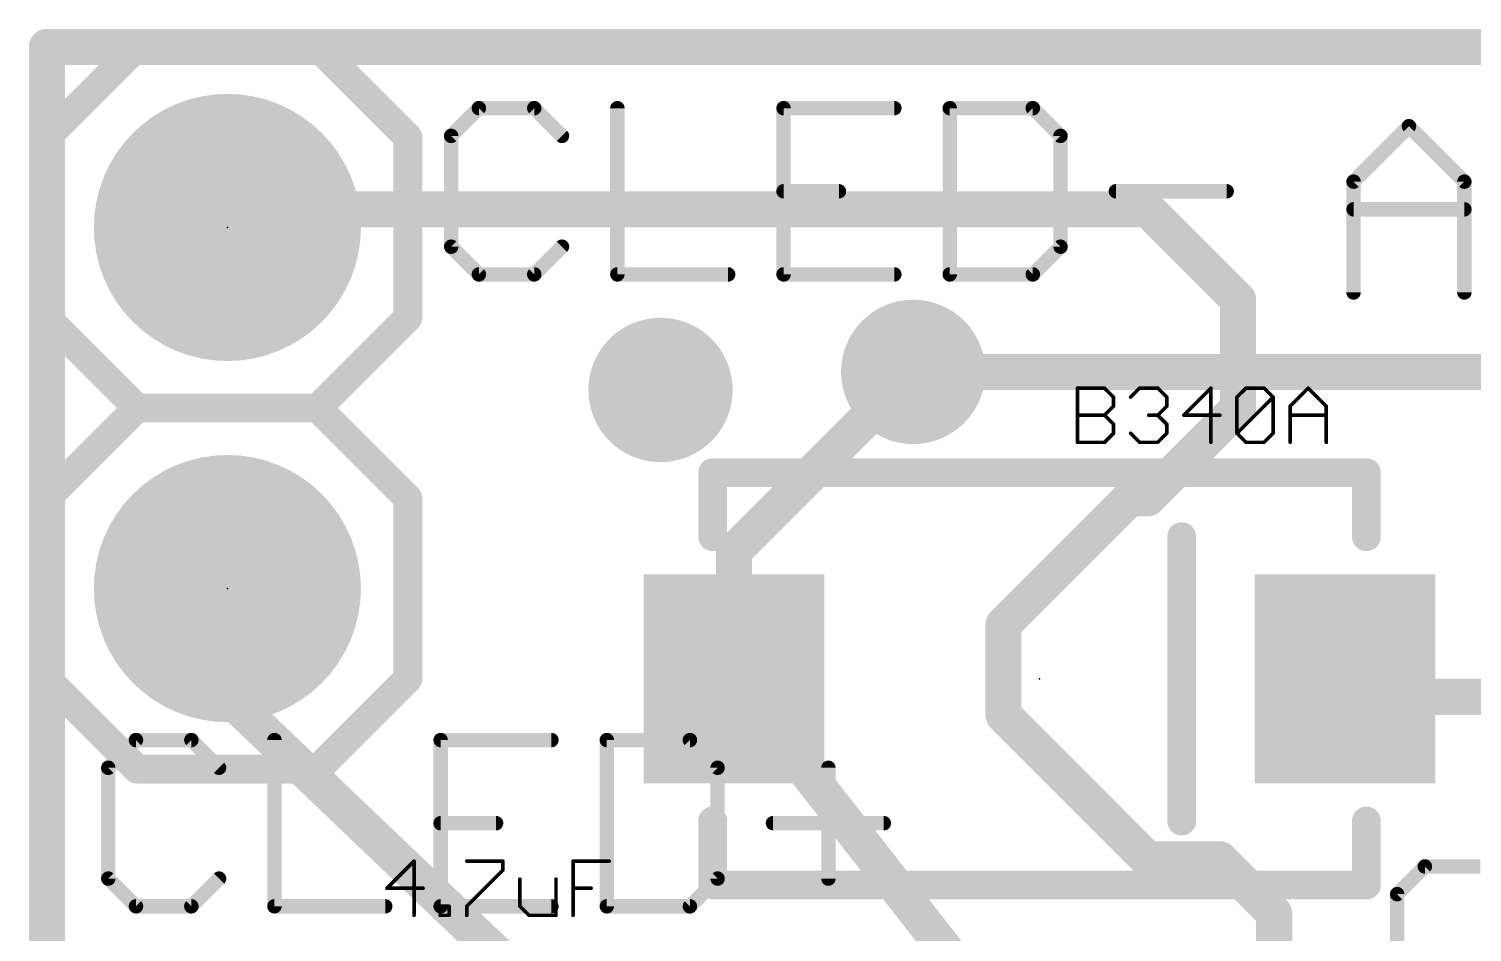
# Model space of a CAD drawing. Extents: x -15 to 92, y -11 to 29.
# Drawn here: x -0.13 to 10.03, y 22.98 to 29.34 of the extents above; entities that cross this region are included whole.
import ezdxf

# ---------------------------------------------------------------- set-up
doc = ezdxf.new("R2010")
doc.units = 0
for name, color, linetype in [('1', 22, 'CONTINUOUS'), ('16', 175, 'CONTINUOUS'), ('17', 82, 'CONTINUOUS'), ('18', 82, 'CONTINUOUS'), ('20', 7, 'CONTINUOUS'), ('21', 253, 'CONTINUOUS'), ('23', 7, 'CONTINUOUS'), ('27', 253, 'CONTINUOUS'), ('51', 253, 'CONTINUOUS')]:
    doc.layers.add(name, color=color, linetype=linetype)

# ---------------------------------------------------------------- blocks, each defined once
blk = doc.blocks.new('RECT')
blk.add_solid([(-0.5, -0.5), (0.5, -0.5), (-0.5, 0.5), (0.5, 0.5)])
blk = doc.blocks.new('ROUNDP')
at = {"const_width": 0.5}
blk.add_lwpolyline([(0, -0.25, 1), (0, 0.25, 1), (0, -0.25)], format="xyb", dxfattribs=at)
blk = doc.blocks.new('ROUNDV')
at = {"const_width": 0.5}
blk.add_lwpolyline([(0, -0.25, 1), (0, 0.25, 1), (0, -0.25)], format="xyb", dxfattribs=at)

msp = doc.modelspace()

# ---------------------------------------------------------------- linework, layer by layer
at = {"layer": '1', "const_width": 0.254}
for points in [[(0, 0), (0, 29.21)], [(0, 29.21), (46.99, 29.21)], [(1.27, 27.94), (1.397, 28.067)], [(1.397, 28.067), (7.747, 28.067)], [(7.747, 28.067), (8.382, 27.432)], [(8.382, 27.432), (8.382, 26.67)], [(6.096, 26.924), (4.835, 25.663)], [(8.382, 26.67), (7.747, 26.035)], [(7.62, 26.035), (6.731, 25.146)], [(7.747, 26.035), (7.62, 26.035)], [(4.835, 25.663), (4.835, 24.765)], [(1.27, 24.641), (1.27, 25.4)], [(6.731, 25.146), (6.731, 24.511)], [(4.835, 24.765), (6.74, 22.3251)], [(9.262, 24.638), (9.135, 24.765)], [(4.067, 21.971), (1.27, 24.641)], [(9.262, 24.638), (10.16, 24.638)], [(6.731, 24.511), (7.747, 23.495)], [(7.747, 23.495), (8.255, 23.495)], [(8.255, 23.495), (8.636, 23.114)], [(8.636, 23.114), (8.636, 22.3211)]]:
    msp.add_lwpolyline(points, dxfattribs=at)
at = {"layer": '1', "const_width": 0.127}
for points in [[(0.0635, 29.21, 1), (-0.0635, 29.21)], [(0, 29.2735, 1), (0, 29.1465)], [(1.397, 28.1305, 1), (1.397, 28.0035)], [(1.4419, 28.0221, 1), (1.3521, 28.1119)], [(7.7919, 28.1119, 1), (7.7021, 28.0221)], [(7.747, 28.0035, 1), (7.747, 28.1305)], [(1.2251, 27.9849, 1), (1.3149, 27.8951)], [(8.4455, 27.432, 1), (8.3185, 27.432)], [(8.3371, 27.3871, 1), (8.4269, 27.4769)], [(6.1409, 26.8791, 1), (6.0511, 26.9689)], [(8.3185, 26.67, 1), (8.4455, 26.67)], [(8.4269, 26.6251, 1), (8.3371, 26.7149)], [(7.62, 26.0985, 1), (7.62, 25.9715)], [(7.6649, 25.9901, 1), (7.5751, 26.0799)], [(7.7021, 26.0799, 1), (7.7919, 25.9901)], [(7.747, 25.9715, 1), (7.747, 26.0985)], [(4.8985, 25.663, 1), (4.7715, 25.663)], [(4.7901, 25.7079, 1), (4.8799, 25.6181)], [(1.3335, 25.4, 1), (1.2065, 25.4)], [(6.7945, 25.146, 1), (6.6675, 25.146)], [(6.6861, 25.1909, 1), (6.7759, 25.1011)], [(4.8851, 24.8041, 1), (4.7849, 24.7259)], [(9.1799, 24.8099, 1), (9.0901, 24.7201)], [(4.7715, 24.765, 1), (4.8985, 24.765)], [(1.2065, 24.641, 1), (1.3335, 24.641)], [(1.3138, 24.6869, 1), (1.2262, 24.5951)], [(9.262, 24.7015, 1), (9.262, 24.5745)], [(9.2171, 24.5931, 1), (9.3069, 24.6829)], [(6.7759, 24.5559, 1), (6.6861, 24.4661)], [(6.6675, 24.511, 1), (6.7945, 24.511)], [(7.747, 23.5585, 1), (7.747, 23.4315)], [(7.7021, 23.4501, 1), (7.7919, 23.5399)], [(8.2999, 23.5399, 1), (8.2101, 23.4501)], [(8.255, 23.4315, 1), (8.255, 23.5585)], [(8.6995, 23.114, 1), (8.5725, 23.114)], [(8.5911, 23.0691, 1), (8.6809, 23.1589)]]:
    msp.add_lwpolyline(points, format="xyb", dxfattribs=at)
at = {"layer": '16', "const_width": 0.254}
for points in [[(0, 0), (0, 29.21)], [(0, 29.21), (46.99, 29.21)], [(11.176, 26.924), (6.096, 26.924)]]:
    msp.add_lwpolyline(points, dxfattribs=at)
at = {"layer": '16', "const_width": 0.127}
for points in [[(0.0635, 29.21, 1), (-0.0635, 29.21)], [(0, 29.2735, 1), (0, 29.1465)], [(6.096, 26.9875, 1), (6.096, 26.8605)]]:
    msp.add_lwpolyline(points, format="xyb", dxfattribs=at)
at = {"layer": '20', "const_width": 0.2032}
for points in [[(46.99, 29.21), (0, 29.21)], [(0, 29.21), (0, 0)]]:
    msp.add_lwpolyline(points, dxfattribs=at)
at = {"layer": '20', "const_width": 0.1016}
for points in [[(0, 29.2608, 1), (0, 29.1592)], [(0.0508, 29.21, 1), (-0.0508, 29.21)]]:
    msp.add_lwpolyline(points, format="xyb", dxfattribs=at)
at = {"layer": '21'}
for points, const_width in [([(0.635, 29.21), (0, 28.575)], 0.2032), ([(1.905, 29.21), (0.635, 29.21)], 0.2032), ([(2.54, 28.575), (1.905, 29.21)], 0.2032), ([(3.0397, 28.7792), (2.8448, 28.5843)], 0.1016), ([(3.4295, 28.7792), (3.0397, 28.7792)], 0.1016), ([(3.6244, 28.5843), (3.4295, 28.7792)], 0.1016), ([(4.0142, 28.7792), (4.0142, 27.6098)], 0.1016), ([(5.9632, 28.7792), (5.1836, 28.7792)], 0.1016), ([(5.1836, 28.7792), (5.1836, 27.6098)], 0.1016), ([(6.353, 28.7792), (6.353, 27.6098)], 0.1016), ([(6.9377, 28.7792), (6.353, 28.7792)], 0.1016), ([(7.1326, 28.5843), (6.9377, 28.7792)], 0.1016), ([(0, 28.575), (0, 27.305)], 0.2032), ([(2.54, 27.305), (2.54, 28.575)], 0.2032), ([(9.1948, 28.2624), (9.5846, 28.6522)], 0.1016), ([(9.5846, 28.6522), (9.9744, 28.2624)], 0.1016), ([(2.8448, 28.5843), (2.8448, 27.8047)], 0.1016), ([(7.1326, 27.8047), (7.1326, 28.5843)], 0.1016), ([(5.1836, 28.1945), (5.5734, 28.1945)], 0.1016), ([(7.5224, 28.1945), (8.302, 28.1945)], 0.1016), ([(9.1948, 27.4828), (9.1948, 28.2624)], 0.1016), ([(9.9744, 28.2624), (9.9744, 27.4828)], 0.1016), ([(9.1948, 28.0675), (9.9744, 28.0675)], 0.1016), ([(2.8448, 27.8047), (3.0397, 27.6098)], 0.1016), ([(3.4295, 27.6098), (3.6244, 27.8047)], 0.1016), ([(6.9377, 27.6098), (7.1326, 27.8047)], 0.1016), ([(3.0397, 27.6098), (3.4295, 27.6098)], 0.1016), ([(4.0142, 27.6098), (4.7938, 27.6098)], 0.1016), ([(5.1836, 27.6098), (5.9632, 27.6098)], 0.1016), ([(6.353, 27.6098), (6.9377, 27.6098)], 0.1016), ([(0, 27.305), (0.635, 26.67)], 0.2032), ([(1.905, 26.67), (2.54, 27.305)], 0.2032), ([(0.635, 26.67), (0, 26.035)], 0.2032), ([(1.905, 26.67), (0.635, 26.67)], 0.2032), ([(0.635, 26.67), (1.905, 26.67)], 0.2032), ([(2.54, 26.035), (1.905, 26.67)], 0.2032), ([(4.685, 25.765), (4.685, 26.215)], 0.2032), ([(4.685, 26.215), (9.285, 26.215)], 0.2032), ([(9.285, 26.215), (9.285, 25.765)], 0.2032), ([(0, 26.035), (0, 24.765)], 0.2032), ([(2.54, 24.765), (2.54, 26.035)], 0.2032), ([(7.985, 25.765), (7.985, 23.765)], 0.2032), ([(0, 24.765), (0.635, 24.13)], 0.2032), ([(1.905, 24.13), (2.54, 24.765)], 0.2032), ([(0.6267, 24.3342), (0.4318, 24.1393)], 0.1016), ([(1.0165, 24.3342), (0.6267, 24.3342)], 0.1016), ([(1.2114, 24.1393), (1.0165, 24.3342)], 0.1016), ([(1.6012, 24.3342), (1.6012, 23.1648)], 0.1016), ([(3.5502, 24.3342), (2.7706, 24.3342)], 0.1016), ([(2.7706, 24.3342), (2.7706, 23.1648)], 0.1016), ([(3.94, 24.3342), (3.94, 23.1648)], 0.1016), ([(4.5247, 24.3342), (3.94, 24.3342)], 0.1016), ([(4.7196, 24.1393), (4.5247, 24.3342)], 0.1016), ([(0.4318, 24.1393), (0.4318, 23.3597)], 0.1016), ([(0.635, 24.13), (1.905, 24.13)], 0.2032), ([(4.7196, 23.3597), (4.7196, 24.1393)], 0.1016), ([(5.4992, 24.1393), (5.4992, 23.3597)], 0.1016), ([(2.7706, 23.7495), (3.1604, 23.7495)], 0.1016), ([(4.685, 23.315), (4.685, 23.765)], 0.2032), ([(5.1094, 23.7495), (5.889, 23.7495)], 0.1016), ([(9.285, 23.765), (9.285, 23.315)], 0.2032), ([(9.6963, 23.4452), (9.5014, 23.2503)], 0.1016), ([(10.0861, 23.4452), (9.6963, 23.4452)], 0.1016), ([(0.4318, 23.3597), (0.6267, 23.1648)], 0.1016), ([(1.0165, 23.1648), (1.2114, 23.3597)], 0.1016), ([(4.5247, 23.1648), (4.7196, 23.3597)], 0.1016), ([(9.285, 23.315), (4.685, 23.315)], 0.2032), ([(9.5014, 23.2503), (9.5014, 22.4707)], 0.1016), ([(0.6267, 23.1648), (1.0165, 23.1648)], 0.1016), ([(1.6012, 23.1648), (2.3808, 23.1648)], 0.1016), ([(2.7706, 23.1648), (3.5502, 23.1648)], 0.1016), ([(3.94, 23.1648), (4.5247, 23.1648)], 0.1016)]:
    msp.add_lwpolyline(points, dxfattribs=dict(at, const_width=const_width))
for points, const_width in [([(0.635, 29.2608, 1), (0.635, 29.1592)], 0.1016), ([(0.6709, 29.1741, 1), (0.5991, 29.2459)], 0.1016), ([(1.9409, 29.2459, 1), (1.8691, 29.1741)], 0.1016), ([(1.905, 29.1592, 1), (1.905, 29.2608)], 0.1016), ([(3.0397, 28.8046, 1), (3.0397, 28.7538)], 0.0508), ([(3.0577, 28.7612, 1), (3.0217, 28.7972)], 0.0508), ([(3.4475, 28.7972, 1), (3.4115, 28.7612)], 0.0508), ([(3.4295, 28.7538, 1), (3.4295, 28.8046)], 0.0508), ([(4.0396, 28.7792, 1), (3.9888, 28.7792)], 0.0508), ([(5.1836, 28.8046, 1), (5.1836, 28.7538)], 0.0508), ([(5.209, 28.7792, 1), (5.1582, 28.7792)], 0.0508), ([(5.9632, 28.7538, 1), (5.9632, 28.8046)], 0.0508), ([(6.3784, 28.7792, 1), (6.3276, 28.7792)], 0.0508), ([(6.353, 28.8046, 1), (6.353, 28.7538)], 0.0508), ([(6.9556, 28.7972, 1), (6.9197, 28.7612)], 0.0508), ([(6.9377, 28.7538, 1), (6.9377, 28.8046)], 0.0508), ([(0.0508, 28.575, 1), (-0.0508, 28.575)], 0.1016), ([(-0.0359, 28.6109, 1), (0.0359, 28.5391)], 0.1016), ([(2.5908, 28.575, 1), (2.4892, 28.575)], 0.1016), ([(2.5041, 28.5391, 1), (2.5759, 28.6109)], 0.1016), ([(9.6026, 28.6702, 1), (9.5666, 28.6342)], 0.0508), ([(9.6026, 28.6342, 1), (9.5666, 28.6702)], 0.0508), ([(2.8268, 28.6023, 1), (2.8628, 28.5663)], 0.0508), ([(2.8702, 28.5843, 1), (2.8194, 28.5843)], 0.0508), ([(3.6064, 28.5663, 1), (3.6424, 28.6023)], 0.0508), ([(7.158, 28.5843, 1), (7.1072, 28.5843)], 0.0508), ([(7.1146, 28.5663, 1), (7.1505, 28.6023)], 0.0508), ([(5.1836, 28.2199, 1), (5.1836, 28.1691)], 0.0508), ([(5.5734, 28.1691, 1), (5.5734, 28.2199)], 0.0508), ([(7.5224, 28.2199, 1), (7.5224, 28.1691)], 0.0508), ([(8.302, 28.1691, 1), (8.302, 28.2199)], 0.0508), ([(9.1768, 28.2804, 1), (9.2128, 28.2444)], 0.0508), ([(9.2202, 28.2624, 1), (9.1694, 28.2624)], 0.0508), ([(9.9998, 28.2624, 1), (9.949, 28.2624)], 0.0508), ([(9.9564, 28.2444, 1), (9.9924, 28.2804)], 0.0508), ([(9.1948, 28.0929, 1), (9.1948, 28.0421)], 0.0508), ([(9.9744, 28.0421, 1), (9.9744, 28.0929)], 0.0508), ([(2.8628, 27.8227, 1), (2.8268, 27.7867)], 0.0508), ([(2.8194, 27.8047, 1), (2.8702, 27.8047)], 0.0508), ([(3.6424, 27.7867, 1), (3.6064, 27.8227)], 0.0508), ([(7.1072, 27.8047, 1), (7.158, 27.8047)], 0.0508), ([(7.1505, 27.7867, 1), (7.1146, 27.8227)], 0.0508), ([(3.0397, 27.6352, 1), (3.0397, 27.5844)], 0.0508), ([(3.0217, 27.5918, 1), (3.0577, 27.6278)], 0.0508), ([(3.4115, 27.6278, 1), (3.4475, 27.5918)], 0.0508), ([(3.4295, 27.5844, 1), (3.4295, 27.6352)], 0.0508), ([(4.0142, 27.6352, 1), (4.0142, 27.5844)], 0.0508), ([(3.9888, 27.6098, 1), (4.0396, 27.6098)], 0.0508), ([(4.7938, 27.5844, 1), (4.7938, 27.6352)], 0.0508), ([(5.1836, 27.6352, 1), (5.1836, 27.5844)], 0.0508), ([(5.1582, 27.6098, 1), (5.209, 27.6098)], 0.0508), ([(5.9632, 27.5844, 1), (5.9632, 27.6352)], 0.0508), ([(6.353, 27.6352, 1), (6.353, 27.5844)], 0.0508), ([(6.3276, 27.6098, 1), (6.3784, 27.6098)], 0.0508), ([(6.9197, 27.6278, 1), (6.9556, 27.5918)], 0.0508), ([(6.9377, 27.5844, 1), (6.9377, 27.6352)], 0.0508), ([(9.1694, 27.4828, 1), (9.2202, 27.4828)], 0.0508), ([(9.949, 27.4828, 1), (9.9998, 27.4828)], 0.0508), ([(0.0359, 27.3409, 1), (-0.0359, 27.2691)], 0.1016), ([(-0.0508, 27.305, 1), (0.0508, 27.305)], 0.1016), ([(2.4892, 27.305, 1), (2.5908, 27.305)], 0.1016), ([(2.5759, 27.2691, 1), (2.5041, 27.3409)], 0.1016), ([(0.635, 26.7208, 1), (0.635, 26.6192)], 0.1016), ([(0.635, 26.7208, 1), (0.635, 26.6192)], 0.1016), ([(0.6709, 26.6341, 1), (0.5991, 26.7059)], 0.1016), ([(0.5991, 26.6341, 1), (0.6709, 26.7059)], 0.1016), ([(1.9409, 26.7059, 1), (1.8691, 26.6341)], 0.1016), ([(1.8691, 26.7059, 1), (1.9409, 26.6341)], 0.1016), ([(1.905, 26.6192, 1), (1.905, 26.7208)], 0.1016), ([(1.905, 26.6192, 1), (1.905, 26.7208)], 0.1016), ([(4.7358, 26.215, 1), (4.6342, 26.215)], 0.1016), ([(4.685, 26.2658, 1), (4.685, 26.1642)], 0.1016), ([(9.3358, 26.215, 1), (9.2342, 26.215)], 0.1016), ([(9.285, 26.1642, 1), (9.285, 26.2658)], 0.1016), ([(0.0508, 26.035, 1), (-0.0508, 26.035)], 0.1016), ([(-0.0359, 26.0709, 1), (0.0359, 25.9991)], 0.1016), ([(2.5908, 26.035, 1), (2.4892, 26.035)], 0.1016), ([(2.5041, 25.9991, 1), (2.5759, 26.0709)], 0.1016), ([(4.6342, 25.765, 1), (4.7358, 25.765)], 0.1016), ([(8.0358, 25.765, 1), (7.9342, 25.765)], 0.1016), ([(9.2342, 25.765, 1), (9.3358, 25.765)], 0.1016), ([(0.0359, 24.8009, 1), (-0.0359, 24.7291)], 0.1016), ([(-0.0508, 24.765, 1), (0.0508, 24.765)], 0.1016), ([(2.4892, 24.765, 1), (2.5908, 24.765)], 0.1016), ([(2.5759, 24.7291, 1), (2.5041, 24.8009)], 0.1016), ([(0.6267, 24.3596, 1), (0.6267, 24.3088)], 0.0508), ([(0.6447, 24.3162, 1), (0.6087, 24.3522)], 0.0508), ([(1.0345, 24.3522, 1), (0.9985, 24.3162)], 0.0508), ([(1.0165, 24.3088, 1), (1.0165, 24.3596)], 0.0508), ([(1.6266, 24.3342, 1), (1.5758, 24.3342)], 0.0508), ([(2.7706, 24.3596, 1), (2.7706, 24.3088)], 0.0508), ([(2.796, 24.3342, 1), (2.7452, 24.3342)], 0.0508), ([(3.5502, 24.3088, 1), (3.5502, 24.3596)], 0.0508), ([(3.9654, 24.3342, 1), (3.9146, 24.3342)], 0.0508), ([(3.94, 24.3596, 1), (3.94, 24.3088)], 0.0508), ([(4.5426, 24.3522, 1), (4.5067, 24.3162)], 0.0508), ([(4.5247, 24.3088, 1), (4.5247, 24.3596)], 0.0508), ([(0.4138, 24.1573, 1), (0.4498, 24.1213)], 0.0508), ([(0.4572, 24.1393, 1), (0.4064, 24.1393)], 0.0508), ([(0.635, 24.1808, 1), (0.635, 24.0792)], 0.1016), ([(0.5991, 24.0941, 1), (0.6709, 24.1659)], 0.1016), ([(1.1934, 24.1213, 1), (1.2294, 24.1573)], 0.0508), ([(1.8691, 24.1659, 1), (1.9409, 24.0941)], 0.1016), ([(1.905, 24.0792, 1), (1.905, 24.1808)], 0.1016), ([(4.745, 24.1393, 1), (4.6942, 24.1393)], 0.0508), ([(4.7016, 24.1213, 1), (4.7375, 24.1573)], 0.0508), ([(5.5246, 24.1393, 1), (5.4738, 24.1393)], 0.0508), ([(2.7706, 23.7749, 1), (2.7706, 23.7241)], 0.0508), ([(3.1604, 23.7241, 1), (3.1604, 23.7749)], 0.0508), ([(4.7358, 23.765, 1), (4.6342, 23.765)], 0.1016), ([(5.1094, 23.7749, 1), (5.1094, 23.7241)], 0.0508), ([(5.889, 23.7241, 1), (5.889, 23.7749)], 0.0508), ([(7.9342, 23.765, 1), (8.0358, 23.765)], 0.1016), ([(9.3358, 23.765, 1), (9.2342, 23.765)], 0.1016), ([(9.6963, 23.4706, 1), (9.6963, 23.4198)], 0.0508), ([(9.7143, 23.4272, 1), (9.6783, 23.4632)], 0.0508), ([(0.4498, 23.3777, 1), (0.4138, 23.3417)], 0.0508), ([(0.4064, 23.3597, 1), (0.4572, 23.3597)], 0.0508), ([(1.2294, 23.3417, 1), (1.1934, 23.3777)], 0.0508), ([(4.685, 23.3658, 1), (4.685, 23.2642)], 0.1016), ([(4.6342, 23.315, 1), (4.7358, 23.315)], 0.1016), ([(4.6942, 23.3597, 1), (4.745, 23.3597)], 0.0508), ([(4.7375, 23.3417, 1), (4.7016, 23.3777)], 0.0508), ([(5.4738, 23.3597, 1), (5.5246, 23.3597)], 0.0508), ([(9.2342, 23.315, 1), (9.3358, 23.315)], 0.1016), ([(9.285, 23.2642, 1), (9.285, 23.3658)], 0.1016), ([(9.4834, 23.2683, 1), (9.5194, 23.2323)], 0.0508), ([(9.5268, 23.2503, 1), (9.476, 23.2503)], 0.0508), ([(0.6267, 23.1902, 1), (0.6267, 23.1394)], 0.0508), ([(0.6087, 23.1468, 1), (0.6447, 23.1828)], 0.0508), ([(0.9985, 23.1828, 1), (1.0345, 23.1468)], 0.0508), ([(1.0165, 23.1394, 1), (1.0165, 23.1902)], 0.0508), ([(1.6012, 23.1902, 1), (1.6012, 23.1394)], 0.0508), ([(1.5758, 23.1648, 1), (1.6266, 23.1648)], 0.0508), ([(2.3808, 23.1394, 1), (2.3808, 23.1902)], 0.0508), ([(2.7706, 23.1902, 1), (2.7706, 23.1394)], 0.0508), ([(2.7452, 23.1648, 1), (2.796, 23.1648)], 0.0508), ([(3.5502, 23.1394, 1), (3.5502, 23.1902)], 0.0508), ([(3.94, 23.1902, 1), (3.94, 23.1394)], 0.0508), ([(3.9146, 23.1648, 1), (3.9654, 23.1648)], 0.0508), ([(4.5067, 23.1828, 1), (4.5426, 23.1468)], 0.0508), ([(4.5247, 23.1394, 1), (4.5247, 23.1902)], 0.0508)]:
    msp.add_lwpolyline(points, format="xyb", dxfattribs=dict(at, const_width=const_width))
at = {"layer": '23'}
for p in [(1.27, 27.94), (1.27, 25.4), (6.985, 24.765)]:
    msp.add_point(p, dxfattribs=at)
at = {"layer": '27', "const_width": 0.0127}
for points in [[(7.2517, 26.8164, 1), (7.2517, 26.8037)], [(7.2581, 26.81, 1), (7.2454, 26.81)], [(7.4469, 26.8145, 1), (7.4379, 26.8055)], [(7.4424, 26.8037, 1), (7.4424, 26.8164)], [(7.6895, 26.8164, 1), (7.6895, 26.8037)], [(7.6939, 26.8055, 1), (7.685, 26.8145)], [(7.8211, 26.8145, 1), (7.8121, 26.8055)], [(7.8166, 26.8037, 1), (7.8166, 26.8164)], [(8.1971, 26.81, 1), (8.1844, 26.81)], [(8.1953, 26.8055, 1), (8.1863, 26.8145)], [(8.4379, 26.8164, 1), (8.4379, 26.8037)], [(8.4424, 26.8055, 1), (8.4334, 26.8145)], [(8.5695, 26.8145, 1), (8.5605, 26.8055)], [(8.565, 26.8037, 1), (8.565, 26.8164)], [(8.8801, 26.8145, 1), (8.8711, 26.8055)], [(8.8801, 26.8055, 1), (8.8711, 26.8145)], [(7.5123, 26.7465, 1), (7.4996, 26.7465)], [(7.5014, 26.742, 1), (7.5104, 26.751)], [(7.6214, 26.751, 1), (7.6304, 26.742)], [(7.8865, 26.7465, 1), (7.8738, 26.7465)], [(7.8756, 26.742, 1), (7.8846, 26.751)], [(8.3698, 26.751, 1), (8.3788, 26.742)], [(8.3807, 26.7465, 1), (8.368, 26.7465)], [(8.6349, 26.7465, 1), (8.6222, 26.7465)], [(8.633, 26.742, 1), (8.624, 26.751)], [(8.624, 26.742, 1), (8.633, 26.751)], [(7.2517, 26.6257, 1), (7.2517, 26.613)], [(7.4469, 26.6239, 1), (7.4379, 26.6149)], [(7.4379, 26.6239, 1), (7.4469, 26.6149)], [(7.4424, 26.613, 1), (7.4424, 26.6257)], [(7.4996, 26.6829, 1), (7.5123, 26.6829)], [(7.5104, 26.6784, 1), (7.5014, 26.6874)], [(7.753, 26.6257, 1), (7.753, 26.613)], [(7.8211, 26.6239, 1), (7.8121, 26.6149)], [(7.8121, 26.6239, 1), (7.8211, 26.6149)], [(7.8166, 26.613, 1), (7.8166, 26.6257)], [(7.8738, 26.6829, 1), (7.8865, 26.6829)], [(7.8846, 26.6784, 1), (7.8756, 26.6874)], [(8.0001, 26.6257, 1), (8.0001, 26.613)], [(7.9956, 26.6239, 1), (8.0046, 26.6149)], [(8.2543, 26.613, 1), (8.2543, 26.6257)], [(8.744, 26.6874, 1), (8.753, 26.6784)], [(8.7485, 26.6257, 1), (8.7485, 26.613)], [(8.7549, 26.6829, 1), (8.7422, 26.6829)], [(9.0091, 26.6829, 1), (8.9964, 26.6829)], [(8.9983, 26.6784, 1), (9.0072, 26.6874)], [(9.0027, 26.613, 1), (9.0027, 26.6257)], [(7.5123, 26.5558, 1), (7.4996, 26.5558)], [(7.5014, 26.5513, 1), (7.5104, 26.5603)], [(7.8865, 26.5558, 1), (7.8738, 26.5558)], [(7.8756, 26.5513, 1), (7.8846, 26.5603)], [(7.2517, 26.4351, 1), (7.2517, 26.4224)], [(7.2454, 26.4287, 1), (7.2581, 26.4287)], [(7.4379, 26.4332, 1), (7.4469, 26.4242)], [(7.4424, 26.4224, 1), (7.4424, 26.4351)], [(7.4996, 26.4923, 1), (7.5123, 26.4923)], [(7.5104, 26.4878, 1), (7.5014, 26.4967)], [(7.6304, 26.4967, 1), (7.6214, 26.4878)], [(7.6895, 26.4351, 1), (7.6895, 26.4224)], [(7.685, 26.4242, 1), (7.6939, 26.4332)], [(7.8121, 26.4332, 1), (7.8211, 26.4242)], [(7.8166, 26.4224, 1), (7.8166, 26.4351)], [(7.8738, 26.4923, 1), (7.8865, 26.4923)], [(7.8846, 26.4878, 1), (7.8756, 26.4967)], [(8.1844, 26.4287, 1), (8.1971, 26.4287)], [(8.3788, 26.4967, 1), (8.3698, 26.4878)], [(8.3698, 26.4967, 1), (8.3788, 26.4878)], [(8.368, 26.4923, 1), (8.3807, 26.4923)], [(8.4379, 26.4351, 1), (8.4379, 26.4224)], [(8.4334, 26.4242, 1), (8.4424, 26.4332)], [(8.5605, 26.4332, 1), (8.5695, 26.4242)], [(8.565, 26.4224, 1), (8.565, 26.4351)], [(8.6222, 26.4923, 1), (8.6349, 26.4923)], [(8.633, 26.4878, 1), (8.624, 26.4967)], [(8.7422, 26.4287, 1), (8.7549, 26.4287)], [(8.9964, 26.4287, 1), (9.0091, 26.4287)], [(2.5898, 23.4826, 1), (2.5771, 23.4826)], [(2.5879, 23.4781, 1), (2.5789, 23.4871)], [(2.9541, 23.489, 1), (2.9541, 23.4763)], [(3.2146, 23.4826, 1), (3.2019, 23.4826)], [(3.2083, 23.4763, 1), (3.2083, 23.489)], [(3.7088, 23.4826, 1), (3.6961, 23.4826)], [(3.7025, 23.489, 1), (3.7025, 23.4763)], [(3.9567, 23.4763, 1), (3.9567, 23.489)], [(3.2019, 23.4191, 1), (3.2146, 23.4191)], [(3.2128, 23.4146, 1), (3.2038, 23.4236)], [(3.3346, 23.3555, 1), (3.3219, 23.3555)], [(3.5888, 23.3555, 1), (3.5761, 23.3555)], [(2.3928, 23.2983, 1), (2.3928, 23.2856)], [(2.3883, 23.2965, 1), (2.3973, 23.2875)], [(2.647, 23.2856, 1), (2.647, 23.2983)], [(3.7025, 23.2983, 1), (3.7025, 23.2856)], [(3.8296, 23.2856, 1), (3.8296, 23.2983)], [(2.7733, 23.1649, 1), (2.7606, 23.1649)], [(2.767, 23.1712, 1), (2.767, 23.1585)], [(2.8369, 23.1649, 1), (2.8242, 23.1649)], [(2.8305, 23.1585, 1), (2.8305, 23.1712)], [(2.9604, 23.1649, 1), (2.9477, 23.1649)], [(2.9496, 23.1693, 1), (2.9586, 23.1604)], [(3.3219, 23.1649, 1), (3.3346, 23.1649)], [(3.3328, 23.1693, 1), (3.3238, 23.1604)], [(2.5771, 23.1013, 1), (2.5898, 23.1013)], [(2.767, 23.1077, 1), (2.767, 23.095)], [(2.7606, 23.1013, 1), (2.7733, 23.1013)], [(2.8242, 23.1013, 1), (2.8369, 23.1013)], [(2.8305, 23.095, 1), (2.8305, 23.1077)], [(2.9477, 23.1013, 1), (2.9604, 23.1013)], [(3.3918, 23.1077, 1), (3.3918, 23.095)], [(3.3873, 23.0968, 1), (3.3963, 23.1058)], [(3.5761, 23.1013, 1), (3.5888, 23.1013)], [(3.5825, 23.095, 1), (3.5825, 23.1077)], [(3.6961, 23.1013, 1), (3.7088, 23.1013)]]:
    msp.add_lwpolyline(points, format="xyb", dxfattribs=at)
at = {"layer": '27', "const_width": 0.0254}
for points in [[(7.2517, 26.4287), (7.2517, 26.81)], [(7.2517, 26.81), (7.4424, 26.81)], [(7.4424, 26.81), (7.5059, 26.7465)], [(7.6259, 26.7465), (7.6895, 26.81)], [(7.6895, 26.81), (7.8166, 26.81)], [(7.8166, 26.81), (7.8801, 26.7465)], [(8.1908, 26.81), (8.0001, 26.6194)], [(8.1908, 26.4287), (8.1908, 26.81)], [(8.3743, 26.7465), (8.4379, 26.81)], [(8.4379, 26.81), (8.565, 26.81)], [(8.565, 26.81), (8.6285, 26.7465)], [(8.7485, 26.6829), (8.8756, 26.81)], [(8.8756, 26.81), (9.0027, 26.6829)], [(7.5059, 26.7465), (7.5059, 26.6829)], [(7.8801, 26.7465), (7.8801, 26.6829)], [(8.3743, 26.4923), (8.3743, 26.7465)], [(8.3743, 26.4923), (8.6285, 26.7465)], [(8.6285, 26.7465), (8.6285, 26.4923)], [(7.2517, 26.6194), (7.4424, 26.6194)], [(7.5059, 26.6829), (7.4424, 26.6194)], [(7.4424, 26.6194), (7.5059, 26.5558)], [(7.8166, 26.6194), (7.753, 26.6194)], [(7.8801, 26.6829), (7.8166, 26.6194)], [(7.8166, 26.6194), (7.8801, 26.5558)], [(8.0001, 26.6194), (8.2543, 26.6194)], [(8.7485, 26.4287), (8.7485, 26.6829)], [(8.7485, 26.6194), (9.0027, 26.6194)], [(9.0027, 26.6829), (9.0027, 26.4287)], [(7.5059, 26.5558), (7.5059, 26.4923)], [(7.8801, 26.5558), (7.8801, 26.4923)], [(7.4424, 26.4287), (7.2517, 26.4287)], [(7.5059, 26.4923), (7.4424, 26.4287)], [(7.6895, 26.4287), (7.6259, 26.4923)], [(7.8166, 26.4287), (7.6895, 26.4287)], [(7.8801, 26.4923), (7.8166, 26.4287)], [(8.4379, 26.4287), (8.3743, 26.4923)], [(8.565, 26.4287), (8.4379, 26.4287)], [(8.6285, 26.4923), (8.565, 26.4287)], [(2.5834, 23.4826), (2.3928, 23.292)], [(2.5834, 23.1013), (2.5834, 23.4826)], [(2.9541, 23.4826), (3.2083, 23.4826)], [(3.2083, 23.4826), (3.2083, 23.4191)], [(3.7025, 23.1013), (3.7025, 23.4826)], [(3.7025, 23.4826), (3.9567, 23.4826)], [(3.2083, 23.4191), (2.9541, 23.1649)], [(3.3283, 23.3555), (3.3283, 23.1649)], [(3.5825, 23.1013), (3.5825, 23.3555)], [(2.3928, 23.292), (2.647, 23.292)], [(3.7025, 23.292), (3.8296, 23.292)], [(2.767, 23.1013), (2.767, 23.1649)], [(2.767, 23.1649), (2.8305, 23.1649)], [(2.8305, 23.1649), (2.8305, 23.1013)], [(2.9541, 23.1649), (2.9541, 23.1013)], [(3.3283, 23.1649), (3.3918, 23.1013)], [(2.8305, 23.1013), (2.767, 23.1013)], [(3.3918, 23.1013), (3.5825, 23.1013)]]:
    msp.add_lwpolyline(points, dxfattribs=at)

# ---------------------------------------------------------------- block references
at = {"layer": '1', "xscale": 1.27, "yscale": 1.47, "rotation": 180}
msp.add_blockref('RECT', (4.835, 24.765), dxfattribs=at)
at = {"layer": '1', "xscale": 1.27, "yscale": 1.47}
msp.add_blockref('RECT', (9.135, 24.765), dxfattribs=at)
at = {"layer": '17', "xscale": 1.8796, "yscale": 1.8796, "rotation": 90}
for p in [(1.27, 27.94), (1.27, 27.94), (1.27, 25.4), (1.27, 25.4)]:
    msp.add_blockref('ROUNDP', p, dxfattribs=at)
at = {"layer": '18', "xscale": 1.016, "yscale": 1.016}
for p in [(6.096, 26.924), (6.096, 26.924), (4.318, 26.797), (4.318, 26.797)]:
    msp.add_blockref('ROUNDV', p, dxfattribs=at)
at = {"layer": '51', "xscale": 0.508, "yscale": 0.508}
for p in [(1.27, 27.94), (1.27, 25.4)]:
    msp.add_blockref('RECT', p, dxfattribs=at)

doc.saveas('drawing.dxf')
